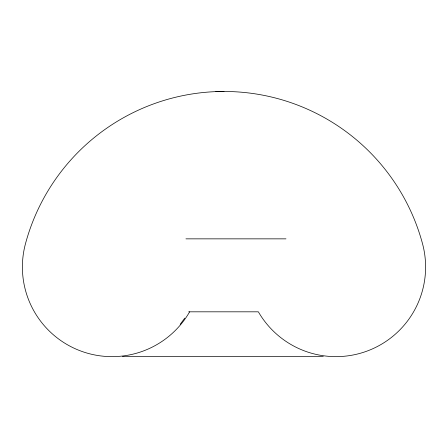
<?xml version="1.0" encoding="UTF-8"?>
<svg xmlns="http://www.w3.org/2000/svg" width="448" height="448" viewBox="0 0 448 448"><rect width="100%" height="100%" fill="white"/><g stroke="black" fill="none" stroke-linecap="round" stroke-linejoin="round"><path stroke-width="0.67" d="M180.186 324.285L184.772 318.147M215.824 91.459L224 91.459M185.942 238.851L285.981 238.851M188.714 311.819L258.362 311.819A89.622 89.622 0 0 0 422.548 243.813A205.554 205.554 0 0 0 25.452 243.813A89.622 89.622 0 0 0 189.638 311.819M122.444 356.541L323.277 356.541"/></g></svg>
